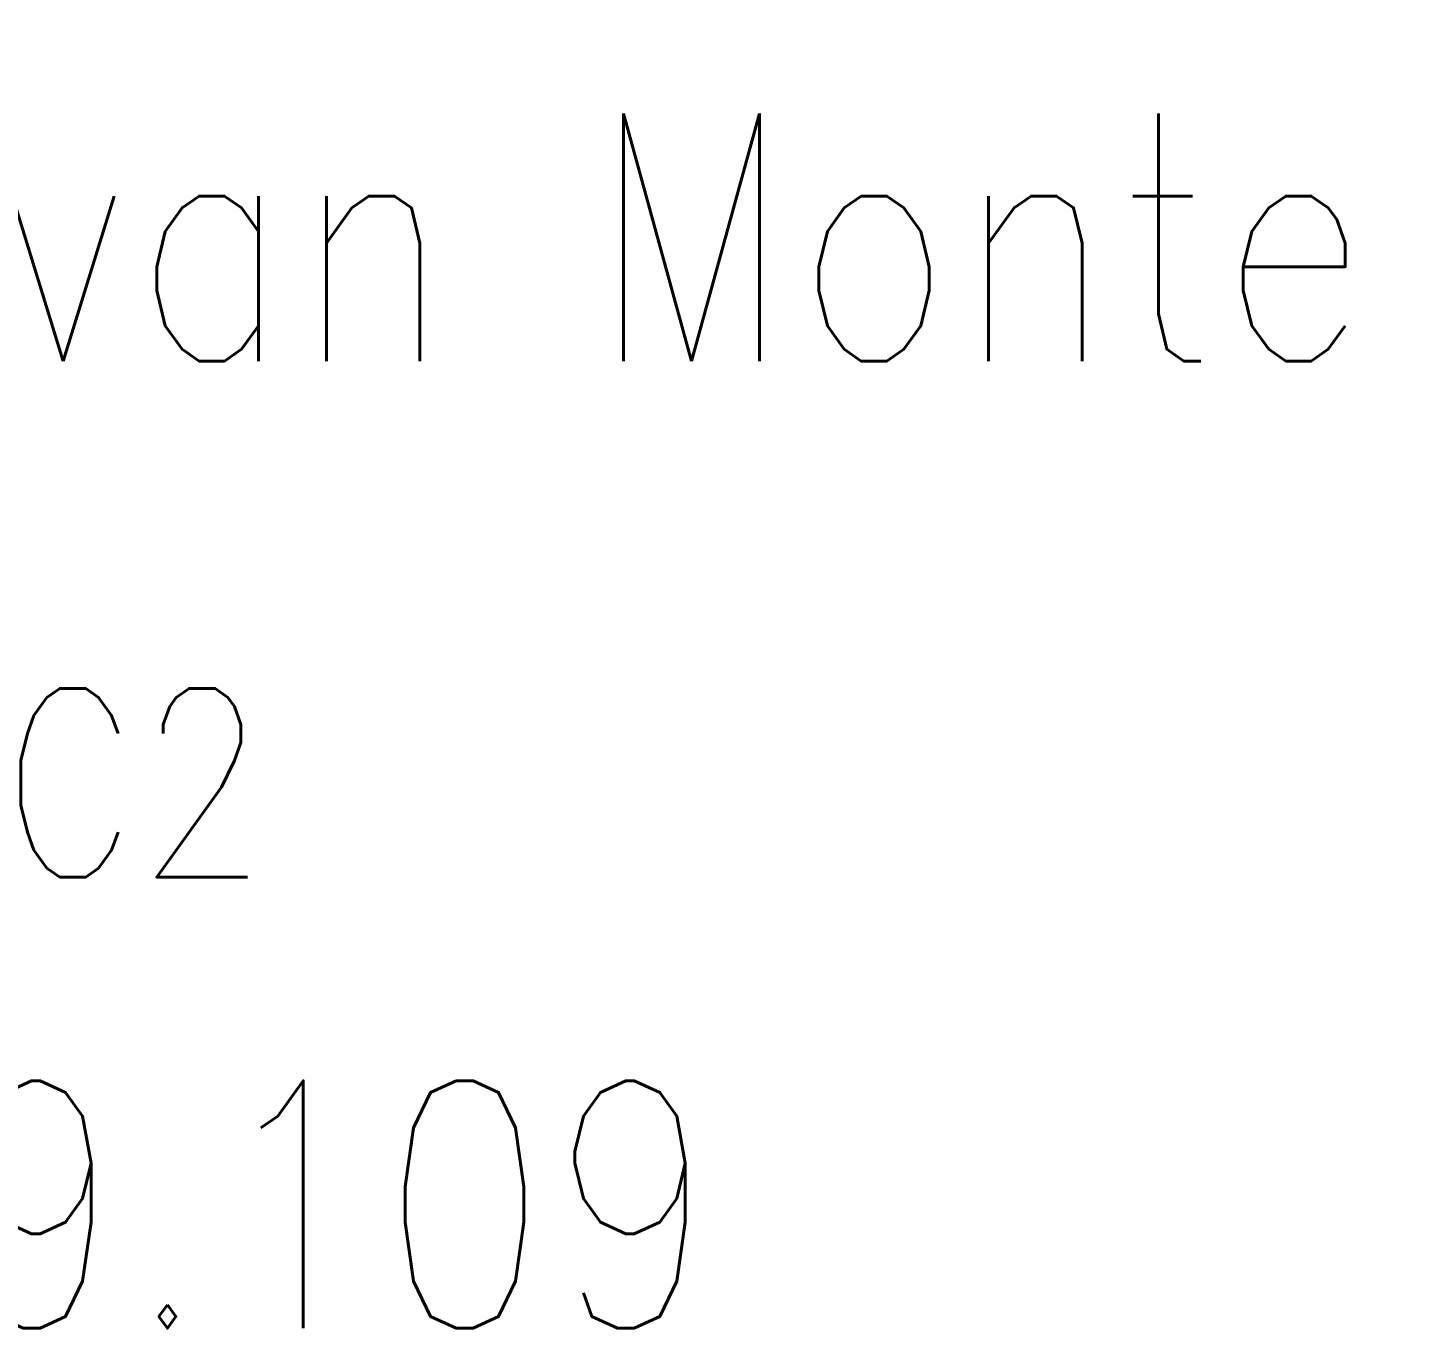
# Model space of a CAD drawing. Extents: x -1286 to 34975, y -230 to 6637.
# Drawn here: x 18214.8 to 18332.3, y 2981.8 to 3092.1 of the extents above; entities that cross this region are included whole.
import ezdxf

# ---------------------------------------------------------------- set-up
doc = ezdxf.new("R2010")
doc.units = 0
doc.header["$LTSCALE"] = 20
doc.layers.get('0').update_dxf_attribs({"color": 9, "lineweight": 9})
for name, color, linetype, lineweight in [('09', 9, 'Continuous', 9), ('32-ekipman', 8, 'Continuous', 9), ('E-YAZI', 7, 'Continuous', 30)]:
    doc.layers.add(name, color=color, linetype=linetype, lineweight=lineweight)
doc.styles.add('E-YAZI', font='txttw.shx')

# ---------------------------------------------------------------- blocks, each defined once
blk = doc.blocks.new('p-krt-yangindolabi_vw')
at = {"layer": '09'}
h = blk.add_hatch(color=252, dxfattribs=at)
h.dxf.hatch_style = 1
h.paths.add_polyline_path([(0, 20), (-72, 0), (0, 0)])
at = {"linetype": 'Continuous'}
blk.add_lwpolyline([(-35.91, 57.95), (-34.5, 61.93), (-34.5, 47.91), (-45.75, 43.98), (-23.25, 43.98), (-34.5, 40.04), (-34.5, 29.14)], dxfattribs=at)
for points in [[(-34.5, 61.93), (-35.91, 57.95)], [(-34.5, 61.93), (-33.09, 57.95)]]:
    blk.add_lwpolyline(points)
for points in [[(-72, 20), (-75, 20), (-75, 21), (3, 21), (3, 20)], [(-72, 0), (0, 0), (0, 20), (-72, 20)], [(0, 20), (-72, 0), (0, 0)]]:
    blk.add_lwpolyline(points, close=True)

msp = doc.modelspace()

# ---------------------------------------------------------------- block references
at = {"layer": '32-ekipman', "xscale": -1, "rotation": 180}
msp.add_blockref('p-krt-yangindolabi_vw', (18385.84, 3130.5), dxfattribs=at)

# ---------------------------------------------------------------- texts
at = {"layer": 'E-YAZI', "color": 30, "style": 'E-YAZI', "width": 0.8}
msp.add_text('Asma Tavan Monte', height=21, dxfattribs=at).set_placement((18114.82, 3063.83))
at = {"layer": 'E-YAZI', "color": 6, "style": 'E-YAZI', "width": 0.8}
msp.add_text('V-1K C2', height=16, dxfattribs=at).set_placement((18157.14, 3020.07))
at = {"layer": 'E-YAZI', "color": 1, "style": 'E-YAZI', "width": 0.8}
msp.add_text('10.8.229.109', height=21, dxfattribs=at).set_placement((18122.21, 2981.81))

doc.saveas('drawing.dxf')
